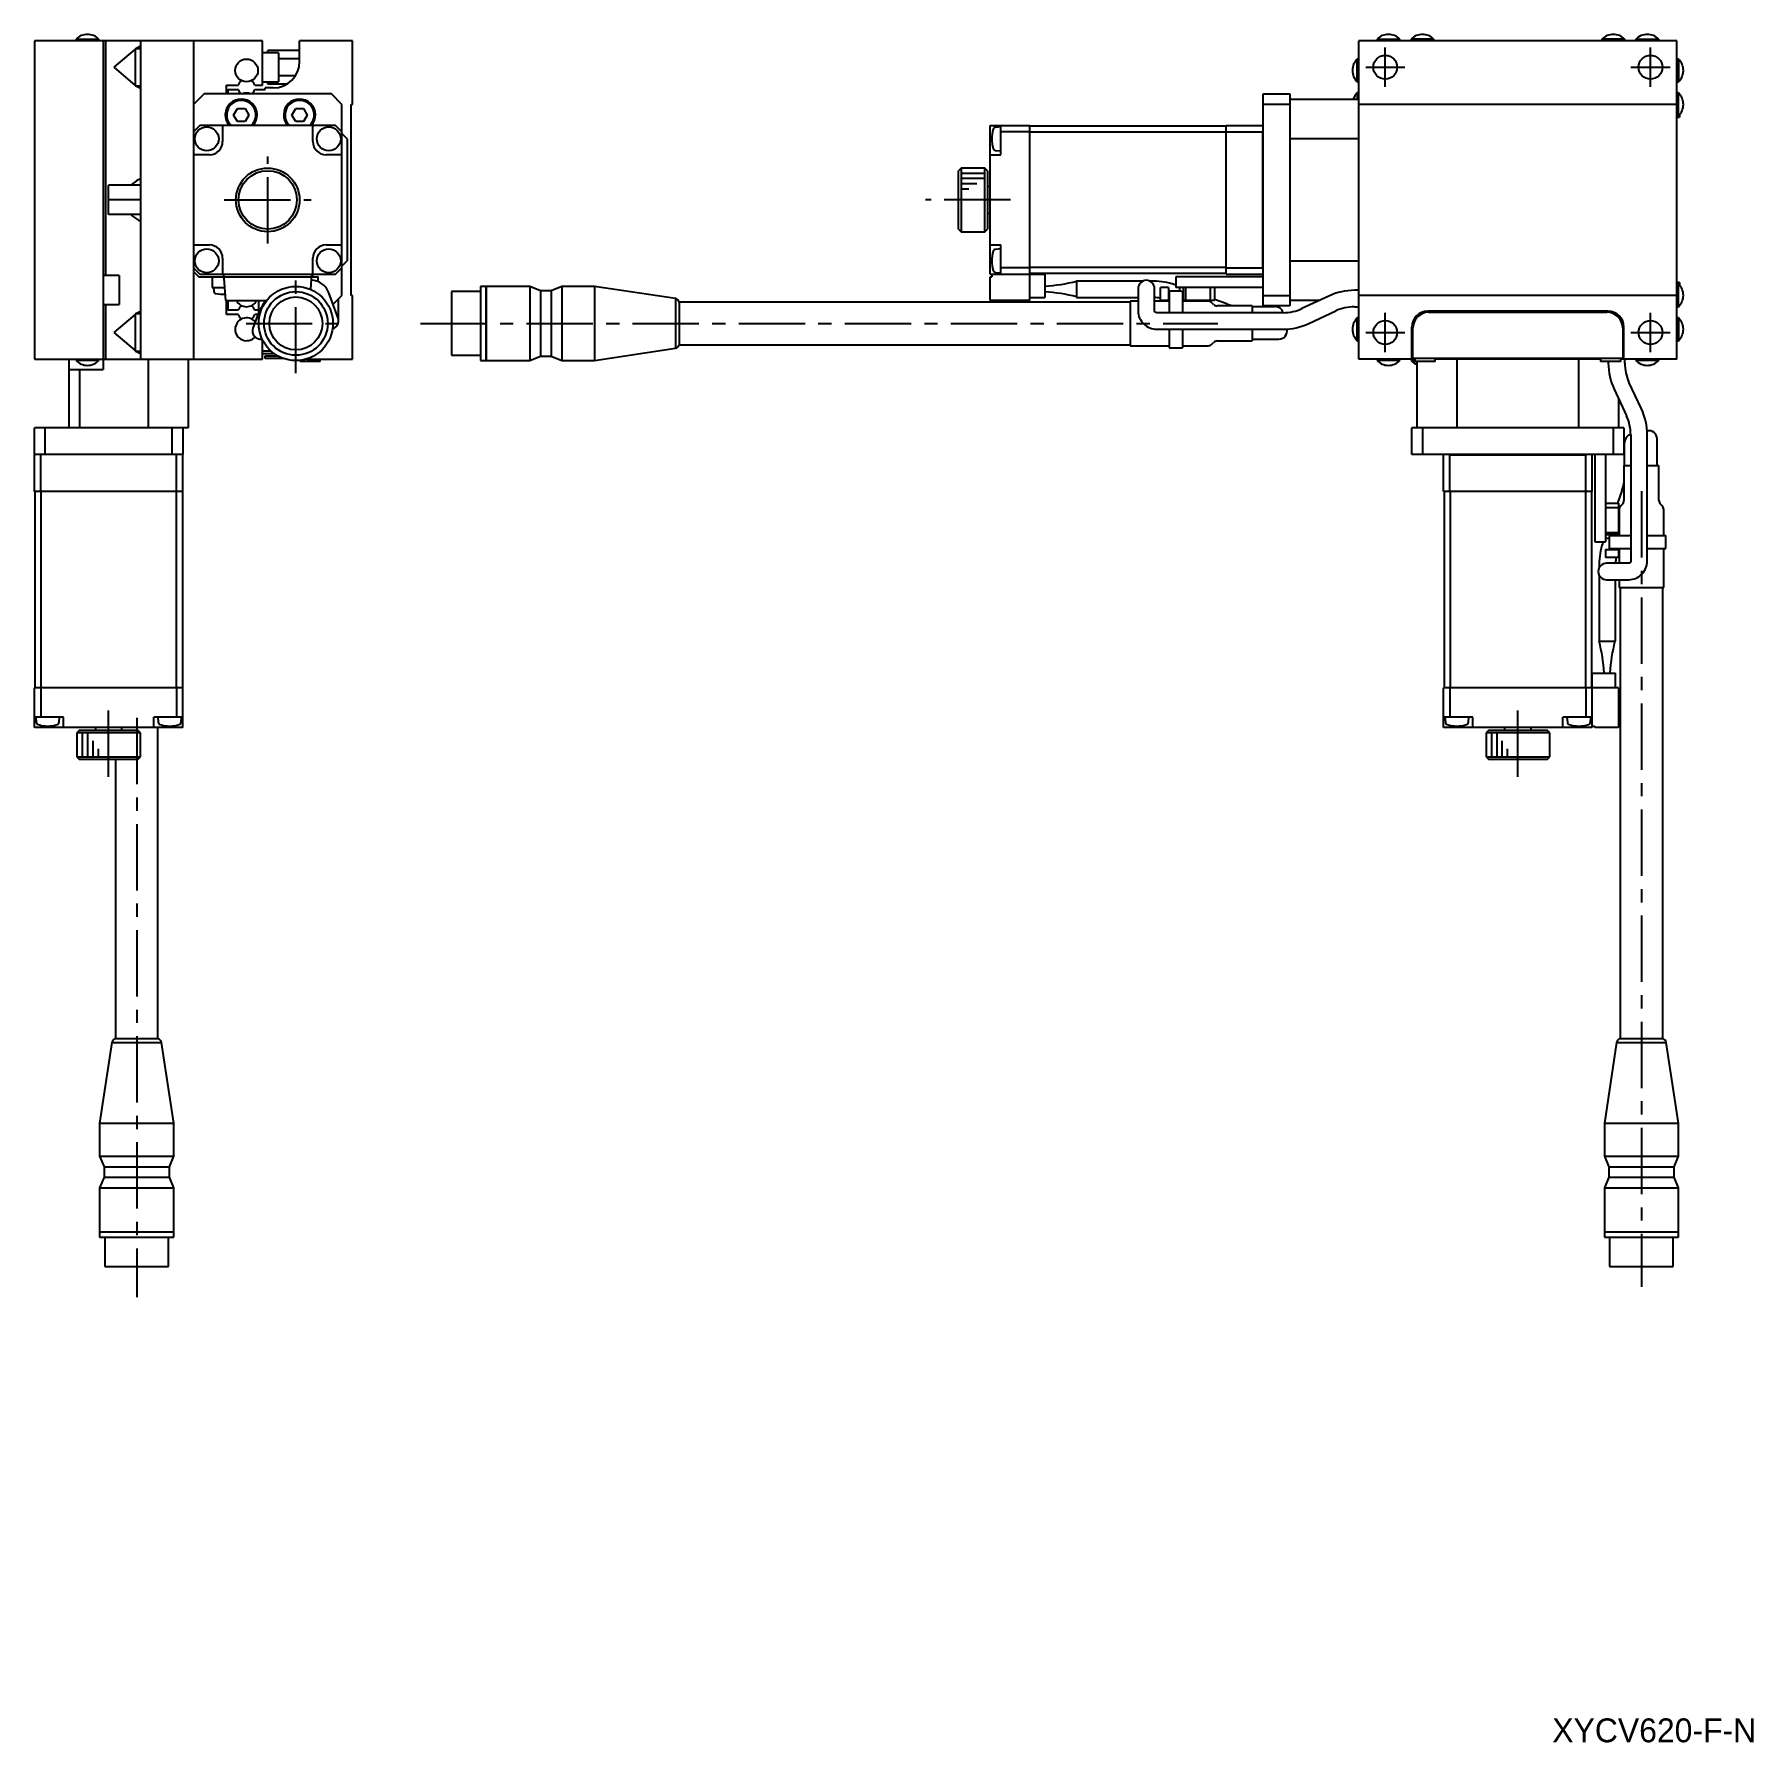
# Model space of a CAD drawing. Extents: x -243 to 411, y 17 to 415.
# Drawn here: x 86.5 to 410.7, y 16.9 to 339 of the extents above; entities that cross this region are included whole.
import ezdxf

# ---------------------------------------------------------------- set-up
doc = ezdxf.new("R2010")
doc.units = 0
doc.header["$LTSCALE"] = 10
doc.linetypes.add('CENTER', pattern=[2, 1.25, -0.25, 0.25, -0.25])
doc.layers.add('1', color=7, linetype='CONTINUOUS')
doc.styles.get("Standard").update_dxf_attribs({"font": 'FGP教科書体NT-M'})

msp = doc.modelspace()

# ---------------------------------------------------------------- linework, layer by layer
at = {"layer": '1', "color": 7, "linetype": 'CONTINUOUS'}
for p, q in [((129.52684, 337.785204), (86.52684, 337.785204)), ((86.52684, 337.785204), (86.52684, 277.785204)), ((94.37684, 338.077451), (98.67684, 338.077451)), ((94.37684, 338.077451), (94.37684, 337.785204)), ((98.67684, 337.785204), (98.67684, 338.077451)), ((99.52684, 337.785204), (99.52684, 275.785204)), ((100.02684, 293.535204), (100.02684, 337.785204)), ((106.52684, 337.785204), (106.52684, 277.785204)), ((116.52684, 337.785204), (116.52684, 277.785204)), ((129.52684, 329.385204), (129.52684, 337.785204)), ((146.52684, 337.785204), (136.52684, 337.785204)), ((136.52684, 333.885204), (136.52684, 337.785204)), ((146.52684, 325.785204), (146.52684, 337.785204)), ((396.240224, 337.785204), (336.240224, 337.785204)), ((336.240224, 277.785204), (336.240224, 337.785204)), ((339.690224, 338.077451), (343.990224, 338.077451)), ((339.690224, 338.077451), (339.690224, 337.785204)), ((343.990224, 337.785204), (343.990224, 338.077451)), ((350.390224, 338.077451), (346.090224, 338.077451)), ((346.090224, 338.077451), (346.090224, 337.785204)), ((350.390224, 337.785204), (350.390224, 338.077451)), ((386.390224, 338.077451), (382.090224, 338.077451)), ((382.090224, 338.077451), (382.090224, 337.785204)), ((386.390224, 337.785204), (386.390224, 338.077451)), ((388.490224, 338.077451), (392.790224, 338.077451)), ((388.490224, 338.077451), (388.490224, 337.785204)), ((392.790224, 337.785204), (392.790224, 338.077451)), ((396.240224, 277.785204), (396.240224, 337.785204)), ((105.527036, 336.191227), (101.52684, 332.785204)), ((106.52684, 336.285204), (105.52684, 336.285204)), ((105.52684, 336.285204), (105.52684, 329.285204)), ((106.40432, 336.685204), (105.655466, 336.285254)), ((106.52684, 336.526861), (106.40432, 336.685204)), ((132.52684, 335.535204), (129.52684, 335.535204)), ((136.52684, 335.96063), (130.52684, 335.96063)), ((130.52684, 335.535204), (130.52684, 335.96063)), ((132.52684, 335.535204), (132.52684, 330.035204)), ((136.52684, 334.372917), (132.52684, 334.372917)), ((335.947976, 330.035204), (335.947976, 334.335204)), ((336.240224, 334.335204), (335.947976, 334.335204)), ((396.532471, 334.335204), (396.240224, 334.335204)), ((396.532471, 334.335204), (396.532471, 330.035204)), ((101.52684, 332.785204), (105.527263, 329.379012)), ((135.742741, 331.19749), (132.52684, 331.19749)), ((105.52684, 329.285204), (106.52684, 329.285204)), ((105.655559, 329.285086), (106.404338, 328.885204)), ((106.404338, 328.885204), (106.52684, 329.043546)), ((118.52684, 327.785204), (116.52684, 325.785204)), ((142.52684, 327.785204), (118.52684, 327.785204)), ((122.72684, 329.385204), (124.99056, 329.385204)), ((122.72684, 327.785204), (122.72684, 329.385204)), ((123.02684, 328.585204), (124.99056, 328.585204)), ((123.02684, 328.585204), (123.02684, 327.785204)), ((128.06312, 329.385204), (129.52684, 329.385204)), ((128.06312, 328.585204), (130.02684, 328.585204)), ((129.52684, 330.035204), (132.52684, 330.035204)), ((130.02684, 328.585204), (130.02684, 328.885204)), ((131.52684, 328.885204), (130.02684, 328.885204)), ((130.52684, 329.609777), (130.52684, 330.035204)), ((134.116611, 329.609777), (130.52684, 329.609777)), ((144.52684, 325.785204), (142.52684, 327.785204)), ((318.240224, 327.785204), (323.240224, 327.785204)), ((318.240224, 287.785204), (318.240224, 327.785204)), ((323.240224, 327.785204), (323.240224, 287.785204)), ((335.947976, 330.035204), (336.240224, 330.035204)), ((335.947976, 327.935204), (335.947976, 326.785204)), ((336.240224, 327.935204), (335.947976, 327.935204)), ((396.240224, 330.035204), (396.532471, 330.035204)), ((396.532471, 327.935204), (396.240224, 327.935204)), ((396.532471, 323.635204), (396.532471, 327.935204)), ((124.083464, 323.785204), (124.805152, 325.035204)), ((124.805152, 325.035204), (126.248528, 325.035204)), ((126.248528, 325.035204), (126.970216, 323.785204)), ((135.083464, 323.785204), (135.805152, 325.035204)), ((135.805152, 325.035204), (137.248528, 325.035204)), ((137.248528, 325.035204), (137.970216, 323.785204)), ((144.52684, 289.785204), (144.52684, 325.785204)), ((146.22684, 325.785204), (146.52684, 325.785204)), ((146.22684, 289.785204), (146.22684, 325.785204)), ((323.240224, 325.785204), (318.240224, 325.785204)), ((323.240224, 326.785204), (336.240224, 326.785204)), ((396.240224, 325.785204), (336.240224, 325.785204)), ((117.72684, 321.785204), (116.52684, 320.585204)), ((143.32684, 321.785204), (117.72684, 321.785204)), ((122.02684, 321.785204), (122.02684, 318.785204)), ((124.805152, 322.535204), (124.083464, 323.785204)), ((126.248528, 322.535204), (124.805152, 322.535204)), ((126.970216, 323.785204), (126.248528, 322.535204)), ((135.805152, 322.535204), (135.083464, 323.785204)), ((137.248528, 322.535204), (135.805152, 322.535204)), ((137.970216, 323.785204), (137.248528, 322.535204)), ((139.02684, 318.785204), (139.02684, 321.785204)), ((144.52684, 320.585204), (143.32684, 321.785204)), ((266.740224, 293.785204), (266.740224, 321.785204)), ((266.740224, 321.785204), (274.240224, 321.785204)), ((268.740224, 321.535204), (267.754944, 321.449003)), ((268.740224, 316.285204), (268.740224, 321.785204)), ((274.240224, 288.785204), (274.240224, 321.785204)), ((311.240224, 321.685204), (274.240224, 321.685204)), ((311.240224, 321.785204), (318.240224, 321.785204)), ((311.240224, 293.785204), (311.240224, 321.785204)), ((396.240224, 323.635204), (396.532471, 323.635204)), ((396.240224, 323.385204), (396.740224, 323.385204)), ((396.740224, 323.859068), (396.740224, 323.385204)), ((145.52684, 319.285204), (144.52684, 320.285204)), ((145.52684, 319.285204), (145.52684, 296.285204)), ((274.240224, 320.585204), (268.740224, 320.585204)), ((311.240224, 320.543782), (274.240224, 320.543782)), ((311.240224, 320.585204), (318.140224, 320.585204)), ((318.140224, 320.585204), (318.240224, 320.685204)), ((318.140224, 294.985204), (318.140224, 320.585204)), ((336.240224, 319.285204), (323.240224, 319.285204)), ((119.52684, 316.285204), (116.52684, 316.285204)), ((144.52684, 316.285204), (141.52684, 316.285204)), ((266.740224, 316.285204), (268.740224, 316.285204)), ((267.754944, 317.121405), (268.740224, 317.035204)), ((106.404322, 311.685204), (106.269654, 311.655186)), ((106.52684, 311.526861), (106.404322, 311.685204)), ((261.240224, 313.785204), (260.740224, 313.285204)), ((260.740224, 302.285204), (260.740224, 313.285204)), ((261.240224, 313.785204), (261.240224, 301.785204)), ((265.740224, 313.785204), (261.240224, 313.785204)), ((265.740224, 301.785204), (265.740224, 313.785204)), ((266.240224, 313.285204), (265.740224, 313.785204)), ((266.240224, 313.285204), (266.240224, 302.285204)), ((106.52684, 310.535204), (100.52684, 310.535204)), ((100.52684, 305.035204), (100.52684, 310.535204)), ((266.740224, 310.285204), (266.240224, 310.285204)), ((106.52684, 307.785204), (100.52684, 307.785204)), ((106.52684, 305.035204), (100.52684, 305.035204)), ((266.240224, 305.285204), (266.740224, 305.285204)), ((106.175696, 303.956185), (106.308701, 303.901926)), ((106.308701, 303.901926), (106.404322, 303.885204)), ((106.404322, 303.885204), (106.52684, 304.043546)), ((260.740224, 302.285204), (261.240224, 301.785204)), ((261.240224, 301.785204), (265.740224, 301.785204)), ((265.740224, 301.785204), (266.240224, 302.285204)), ((116.52684, 299.285204), (119.52684, 299.285204)), ((141.52684, 299.285204), (144.52684, 299.285204)), ((266.740224, 299.285204), (268.740224, 299.285204)), ((268.740224, 298.535204), (267.754944, 298.449003)), ((268.740224, 293.785204), (268.740224, 299.285204)), ((122.02684, 296.785204), (122.02684, 293.785204)), ((139.02684, 293.785204), (139.02684, 296.785204)), ((144.52684, 295.285204), (145.52684, 296.285204)), ((311.240224, 295.026625), (274.240224, 295.026625)), ((323.240224, 296.285204), (336.240224, 296.285204)), ((102.52684, 293.535204), (99.52684, 293.535204)), ((102.52684, 293.535204), (102.52684, 288.035204)), ((116.52684, 294.985204), (117.72684, 293.785204)), ((116.52684, 294.285204), (117.52684, 293.285204)), ((117.52684, 293.285204), (140.02684, 293.285204)), ((117.72684, 293.785204), (143.32684, 293.785204)), ((120.02684, 293.285204), (120.02684, 291.285204)), ((122.62647, 288.785204), (122.27684, 293.785204)), ((138.77684, 293.785204), (138.576655, 290.922477)), ((138.703294, 292.617023), (138.695153, 292.617023)), ((140.02684, 292.361067), (140.02684, 293.285204)), ((143.32684, 293.785204), (144.52684, 294.985204)), ((266.740224, 293.785204), (277.040224, 293.785204)), ((266.740224, 288.785204), (266.740224, 293.285204)), ((266.740224, 293.285204), (267.040224, 293.285204)), ((267.040224, 293.785204), (267.040224, 293.285204)), ((267.754944, 294.121405), (268.740224, 294.035204)), ((274.240224, 294.985204), (268.740224, 294.985204)), ((311.240224, 293.885204), (274.240224, 293.885204)), ((277.040224, 293.785204), (277.040224, 289.385204)), ((283.040224, 292.485204), (283.040224, 289.360204)), ((295.497773, 292.460204), (283.040224, 292.460204)), ((297.576954, 292.460204), (296.856519, 292.460204)), ((301.740224, 291.686151), (301.527287, 291.763653)), ((301.740224, 293.285204), (301.740224, 291.285204)), ((318.240224, 293.285204), (301.740224, 293.285204)), ((311.240224, 294.985204), (318.140224, 294.985204)), ((311.240224, 293.785204), (318.240224, 293.785204)), ((318.240224, 294.885204), (318.140224, 294.985204)), ((396.740224, 292.185204), (396.240224, 292.185204)), ((396.532471, 291.935204), (396.240224, 291.935204)), ((396.532471, 287.635204), (396.532471, 291.935204)), ((396.740224, 292.185204), (396.740224, 291.71134)), ((120.02684, 291.285204), (122.451657, 291.285204)), ((120.27684, 291.285204), (120.336576, 290.602416)), ((122.626474, 288.785204), (130.303255, 288.785204)), ((122.72684, 286.185204), (122.72684, 288.785204)), ((123.02684, 288.785204), (123.02684, 286.985204)), ((128.776841, 288.785204), (128.776841, 286.428303)), ((143.783364, 285.489152), (142.039202, 290.281195)), ((142.835373, 288.093736), (144.52684, 289.785204)), ((143.87684, 284.959021), (143.87684, 289.135204)), ((146.52684, 289.785204), (146.22684, 289.785204)), ((146.52684, 277.785204), (146.52684, 289.785204)), ((165.154435, 290.485202), (165.154435, 278.485206)), ((170.654436, 290.485202), (165.154435, 290.485202)), ((170.654436, 291.485203), (170.654436, 277.485205)), ((171.654438, 291.485203), (170.654436, 291.485203)), ((171.654438, 291.485203), (171.654438, 277.485205)), ((171.704438, 291.485203), (171.654438, 291.435203)), ((171.704438, 291.485203), (171.704438, 277.485205)), ((179.961438, 291.485203), (171.704438, 291.485203)), ((179.961438, 291.485203), (179.961438, 277.485205)), ((181.961438, 290.635204), (179.961438, 291.485203)), ((181.961438, 290.635204), (181.961438, 278.335204)), ((183.961438, 290.635204), (181.961438, 290.635204)), ((185.961438, 291.485203), (183.961438, 290.635204)), ((183.961438, 290.635204), (183.961438, 278.335204)), ((185.961438, 291.485203), (185.961438, 277.485205)), ((192.154437, 291.485203), (185.961438, 291.485203)), ((192.154437, 291.485203), (192.154437, 277.485205)), ((207.38842, 289.169529), (192.154437, 291.485203)), ((207.38842, 289.169529), (207.38842, 279.800878)), ((274.240224, 288.785204), (266.740224, 288.785204)), ((274.240224, 289.385204), (277.040224, 289.385204)), ((283.040224, 289.360204), (294.627146, 289.360204)), ((293.154437, 288.685204), (293.154437, 280.285204)), ((294.627146, 288.685204), (293.154437, 288.685204)), ((294.627146, 291.067023), (294.627146, 286.838406)), ((297.727146, 286.838406), (297.727146, 291.067023)), ((300.490224, 288.685204), (297.727146, 288.685204)), ((298.840224, 288.785204), (298.840224, 291.285204)), ((300.340224, 291.285204), (298.840224, 291.285204)), ((300.490224, 288.785204), (298.840224, 288.785204)), ((300.340224, 291.285204), (300.340224, 288.785204)), ((300.340224, 290.055204), (300.490224, 290.055204)), ((300.490224, 288.855204), (300.340224, 288.855204)), ((302.685099, 290.555204), (300.490224, 290.555204)), ((300.490224, 290.555204), (300.490224, 286.509021)), ((318.240224, 291.285204), (301.740224, 291.285204)), ((302.440224, 291.285204), (302.440224, 290.555204)), ((302.990224, 290.439928), (302.685099, 290.555204)), ((302.990224, 290.439928), (302.990224, 286.509021)), ((303.140224, 288.855204), (302.990224, 288.855204)), ((309.040224, 288.785204), (302.990224, 288.785204)), ((307.840224, 288.685204), (302.990224, 288.685204)), ((303.140224, 291.285204), (303.140224, 288.785204)), ((303.555545, 291.285204), (303.555545, 288.785204)), ((308.222979, 291.285204), (308.222979, 288.785204)), ((309.040224, 291.285204), (309.040224, 288.785204)), ((311.36912, 288.181519), (309.040224, 289.029168)), ((318.240224, 289.785204), (323.240224, 289.785204)), ((328.714808, 288.785204), (323.240224, 288.785204)), ((330.575929, 289.653059), (325.531324, 287.30072)), ((336.240224, 290.735204), (335.45717, 290.735204)), ((396.240224, 289.785204), (336.240224, 289.785204)), ((99.52684, 288.035204), (102.52684, 288.035204)), ((100.02684, 277.785204), (100.02684, 288.035204)), ((105.527059, 286.191244), (101.52684, 282.785204)), ((106.52684, 286.285204), (105.52684, 286.285204)), ((105.52684, 286.285204), (105.52684, 279.285204)), ((106.404322, 286.685204), (105.655635, 286.285376)), ((106.52684, 286.526861), (106.404322, 286.685204)), ((124.99056, 286.185204), (122.72684, 286.185204)), ((124.99056, 286.985204), (123.02684, 286.985204)), ((128.611563, 286.004326), (127.740014, 283.609767)), ((128.776841, 286.985204), (128.06312, 286.985204)), ((128.679372, 286.185204), (128.06312, 286.185204)), ((208.112094, 288.485204), (208.112094, 280.485204)), ((293.154437, 288.485204), (208.112094, 288.485204)), ((297.728554, 286.813738), (297.727146, 286.838406)), ((297.732684, 286.789506), (297.728554, 286.813738)), ((297.73857, 286.768224), (297.732684, 286.789506)), ((297.74573, 286.748993), (297.73857, 286.768224)), ((297.753909, 286.73128), (297.74573, 286.748993)), ((297.762952, 286.714761), (297.753909, 286.73128)), ((297.772753, 286.699236), (297.762952, 286.714761)), ((297.783232, 286.684572), (297.772753, 286.699236)), ((297.794327, 286.67068), (297.783232, 286.684572)), ((297.805984, 286.657499), (297.794327, 286.67068)), ((297.818157, 286.644984), (297.805984, 286.657499)), ((297.830806, 286.6331), (297.818157, 286.644984)), ((297.843895, 286.621824), (297.830806, 286.6331)), ((297.857392, 286.611135), (297.843895, 286.621824)), ((297.871266, 286.601018), (297.857392, 286.611135)), ((297.88549, 286.59146), (297.871266, 286.601018)), ((297.900039, 286.582452), (297.88549, 286.59146)), ((297.914889, 286.573986), (297.900039, 286.582452)), ((297.930017, 286.566054), (297.914889, 286.573986)), ((297.945403, 286.558651), (297.930017, 286.566054)), ((297.961027, 286.551772), (297.945403, 286.558651)), ((297.97687, 286.545414), (297.961027, 286.551772)), ((297.992913, 286.539572), (297.97687, 286.545414)), ((298.00914, 286.534246), (297.992913, 286.539572)), ((298.025534, 286.529431), (298.00914, 286.534246)), ((298.042078, 286.525127), (298.025534, 286.529431)), ((298.058758, 286.521334), (298.042078, 286.525127)), ((298.075556, 286.518048), (298.058758, 286.521334)), ((298.09246, 286.515272), (298.075556, 286.518048)), ((298.109453, 286.513003), (298.09246, 286.515272)), ((298.126521, 286.511243), (298.109453, 286.513003)), ((298.143651, 286.509992), (298.126521, 286.511243)), ((298.160826, 286.509251), (298.143651, 286.509992)), ((298.177146, 286.509021), (298.160826, 286.509251)), ((321.960199, 286.509021), (298.177146, 286.509021)), ((308.861544, 288.078097), (308.547331, 288.392311)), ((316.154437, 287.785204), (309.568651, 287.785204)), ((316.154437, 287.785204), (316.154437, 286.509021)), ((316.154437, 287.671922), (320.49592, 287.671922)), ((323.240224, 287.785204), (318.240224, 287.785204)), ((326.84144, 284.491166), (331.886046, 286.843505)), ((335.45717, 287.635204), (336.240224, 287.635204)), ((335.947976, 281.235204), (335.947976, 285.535204)), ((336.240224, 285.535204), (335.947976, 285.535204)), ((383.240224, 286.785204), (349.240224, 286.785204)), ((349.440224, 286.585204), (383.040224, 286.585204)), ((396.240224, 287.635204), (396.532471, 287.635204)), ((396.532471, 285.535204), (396.240224, 285.535204)), ((396.532471, 285.535204), (396.532471, 281.235204)), ((101.52684, 282.785204), (105.52709, 279.37914)), ((298.177146, 283.409021), (321.960199, 283.409021)), ((300.490224, 283.409021), (300.490224, 279.885204)), ((302.990224, 283.409021), (302.990224, 279.885204)), ((316.154437, 283.409021), (316.154437, 281.185204)), ((346.240224, 277.785204), (346.240224, 283.785204)), ((346.440224, 277.885204), (346.440224, 283.585204)), ((386.040224, 283.585204), (386.040224, 277.885204)), ((386.240224, 277.785204), (386.240224, 283.785204)), ((105.52684, 279.285204), (106.52684, 279.285204)), ((105.655663, 279.285011), (106.404322, 278.885204)), ((106.404322, 278.885204), (106.52684, 279.043546)), ((129.4814, 281.529636), (129.196538, 281.529636)), ((129.52684, 277.785204), (129.52684, 281.433978)), ((131.140692, 279.285204), (129.52684, 279.285204)), ((131.763592, 278.785204), (129.52684, 278.785204)), ((192.154437, 277.485205), (207.38842, 279.800878)), ((208.112094, 280.485204), (293.154437, 280.485204)), ((293.154437, 280.285204), (300.490224, 280.285204)), ((300.490224, 279.885204), (302.990224, 279.885204)), ((302.990224, 280.285204), (307.840224, 280.285204)), ((308.547331, 280.578097), (308.861544, 280.892311)), ((309.568651, 281.185204), (316.154437, 281.185204)), ((316.154437, 281.529636), (321.177146, 281.529636)), ((335.947976, 281.235204), (336.240224, 281.235204)), ((396.240224, 281.235204), (396.532471, 281.235204)), ((86.52684, 277.785204), (129.52684, 277.785204)), ((93.02684, 277.785204), (93.02684, 264.785204)), ((93.02684, 275.785204), (99.52684, 275.785204)), ((94.37684, 277.785204), (94.37684, 277.492956)), ((98.67684, 277.492956), (94.37684, 277.492956)), ((95.02684, 275.785204), (95.02684, 264.785204)), ((98.67684, 277.492956), (98.67684, 277.785204)), ((108.02684, 264.785204), (108.02684, 277.785204)), ((115.52684, 277.785204), (115.52684, 264.785204)), ((130.02684, 277.885204), (130.02684, 278.385204)), ((130.02684, 278.385204), (132.393185, 278.385204)), ((133.494462, 277.885204), (130.02684, 277.885204)), ((136.62684, 277.531069), (136.62684, 277.285204)), ((140.42684, 277.285204), (136.62684, 277.285204)), ((137.85415, 277.785204), (146.52684, 277.785204)), ((140.42684, 277.285204), (140.42684, 277.785204)), ((165.154435, 278.485206), (170.654436, 278.485206)), ((170.654436, 277.485205), (171.654438, 277.485205)), ((171.654438, 277.535205), (171.704438, 277.485205)), ((171.704438, 277.485205), (179.961438, 277.485205)), ((179.961438, 277.485205), (181.961438, 278.335204)), ((181.961438, 278.335204), (183.961438, 278.335204)), ((183.961438, 278.335204), (185.961438, 277.485205)), ((185.961438, 277.485205), (192.154437, 277.485205)), ((346.840224, 277.785204), (336.240224, 277.785204)), ((339.690224, 277.785204), (339.690224, 277.492956)), ((343.990224, 277.492956), (339.690224, 277.492956)), ((343.990224, 277.492956), (343.990224, 277.785204)), ((346.090224, 277.785204), (346.090224, 277.492956)), ((346.090224, 277.492956), (346.840224, 277.492956)), ((346.240224, 278.385204), (346.440224, 278.385204)), ((386.040224, 277.885204), (346.440224, 277.885204)), ((346.840224, 277.885204), (346.840224, 277.285204)), ((350.640224, 277.285204), (346.840224, 277.285204)), ((347.240224, 264.785204), (347.240224, 277.285204)), ((350.640224, 277.285204), (350.640224, 277.885204)), ((381.840224, 277.785204), (350.640224, 277.785204)), ((354.740224, 277.785204), (354.740224, 264.785204)), ((360.740224, 277.785204), (360.740224, 277.885204)), ((371.740224, 277.785204), (371.740224, 277.885204)), ((377.740224, 264.785204), (377.740224, 277.785204)), ((381.840224, 277.885204), (381.840224, 277.285204)), ((385.640224, 277.285204), (381.840224, 277.285204)), ((383.290224, 277.285204), (383.290224, 277.00215)), ((385.640224, 277.285204), (385.640224, 277.885204)), ((396.240224, 277.785204), (385.640224, 277.785204)), ((386.040224, 278.385204), (386.240224, 278.385204)), ((386.390224, 277.00215), (386.390224, 277.785204)), ((388.490224, 277.785204), (388.490224, 277.492956)), ((392.790224, 277.492956), (388.490224, 277.492956)), ((392.790224, 277.492956), (392.790224, 277.785204)), ((389.534261, 268.38642), (387.181923, 273.431026)), ((384.372369, 272.12091), (386.724707, 267.076304)), ((385.240224, 270.259789), (385.240224, 264.785204)), ((86.52684, 259.785204), (86.52684, 264.785204)), ((115.52684, 264.785204), (86.52684, 264.785204)), ((88.52684, 264.785204), (88.52684, 259.785204)), ((112.52684, 259.785204), (112.52684, 264.785204)), ((114.52684, 264.785204), (114.52684, 259.785204)), ((346.240224, 259.785204), (346.240224, 264.785204)), ((386.240224, 264.785204), (346.240224, 264.785204)), ((348.240224, 264.785204), (348.240224, 259.785204)), ((384.240224, 259.785204), (384.240224, 264.785204)), ((386.240224, 264.785204), (386.240224, 259.785204)), ((387.516406, 263.505179), (387.516406, 239.722126)), ((390.616406, 239.722126), (390.616406, 263.505179)), ((392.495792, 257.699417), (392.495792, 262.722126)), ((86.62684, 259.785204), (86.52684, 259.685204)), ((114.52684, 259.785204), (86.52684, 259.785204)), ((86.52684, 252.785204), (86.52684, 259.685204)), ((87.72684, 252.785204), (87.72684, 259.785204)), ((113.32684, 252.785204), (113.32684, 259.785204)), ((114.52684, 259.685204), (114.42684, 259.785204)), ((114.52684, 252.785204), (114.52684, 259.685204)), ((386.240224, 259.785204), (346.240224, 259.785204)), ((352.240224, 252.785204), (352.240224, 259.785204)), ((353.440224, 259.685204), (353.340224, 259.785204)), ((353.440224, 252.785204), (353.440224, 259.685204)), ((379.040224, 259.685204), (353.440224, 259.685204)), ((379.140224, 259.785204), (379.040224, 259.685204)), ((379.040224, 252.785204), (379.040224, 259.685204)), ((380.240224, 252.785204), (380.240224, 259.785204)), ((380.740224, 259.785204), (380.740224, 243.285204)), ((382.740224, 259.785204), (382.740224, 243.285204)), ((386.353506, 257.699417), (386.353506, 262.040901)), ((386.240224, 257.699417), (387.516406, 257.699417)), ((386.240224, 257.699417), (386.240224, 251.113631)), ((390.616406, 257.699417), (392.840224, 257.699417)), ((392.840224, 251.113631), (392.840224, 257.699417)), ((385.843908, 252.9141), (384.996259, 250.585204)), ((114.52684, 252.785204), (86.52684, 252.785204)), ((86.62684, 252.785204), (86.62684, 215.785204)), ((87.768261, 252.785204), (87.768261, 215.785204)), ((113.285418, 252.785204), (113.285418, 215.785204)), ((114.42684, 252.785204), (114.42684, 215.785204)), ((380.240224, 252.785204), (352.240224, 252.785204)), ((352.340224, 252.785204), (352.340224, 215.785204)), ((353.481645, 252.785204), (353.481645, 215.785204)), ((378.998802, 252.785204), (378.998802, 215.785204)), ((380.140224, 252.785204), (380.140224, 215.785204)), ((382.740224, 250.585204), (385.240224, 250.585204)), ((382.740224, 249.767959), (385.240224, 249.767959)), ((385.240224, 250.585204), (385.240224, 244.535204)), ((385.94733, 250.406524), (385.633117, 250.092311)), ((393.44733, 250.092311), (393.133117, 250.406524)), ((385.340224, 249.385204), (385.340224, 244.535204)), ((393.740224, 244.535204), (393.740224, 249.385204)), ((380.740224, 243.285204), (382.740224, 243.285204)), ((382.339277, 243.285204), (382.261774, 243.072267)), ((382.740224, 245.100525), (385.240224, 245.100525)), ((382.740224, 244.685204), (385.240224, 244.685204)), ((382.740224, 243.985204), (383.470224, 243.985204)), ((383.585499, 244.535204), (383.470224, 244.230079)), ((383.470224, 244.230079), (383.470224, 242.035204)), ((383.585499, 244.535204), (387.516406, 244.535204)), ((385.170224, 244.685204), (385.170224, 244.535204)), ((390.616406, 244.535204), (394.140224, 244.535204)), ((394.140224, 242.035204), (394.140224, 244.535204)), ((382.740224, 241.885204), (385.240224, 241.885204)), ((382.740224, 241.885204), (382.740224, 240.385204)), ((385.240224, 240.385204), (382.740224, 240.385204)), ((383.470224, 242.035204), (387.516406, 242.035204)), ((383.970224, 241.885204), (383.970224, 242.035204)), ((385.170224, 242.035204), (385.170224, 241.885204)), ((385.240224, 242.035204), (385.240224, 240.385204)), ((385.340224, 242.035204), (385.340224, 239.272126)), ((390.616406, 242.035204), (394.140224, 242.035204)), ((393.740224, 234.699417), (393.740224, 242.035204)), ((381.565224, 239.121934), (381.565224, 238.401499)), ((381.565224, 237.042753), (381.565224, 224.585204)), ((387.187021, 239.272126), (382.958404, 239.272126)), ((387.211689, 239.273535), (387.187021, 239.272126)), ((387.235921, 239.277665), (387.211689, 239.273535)), ((387.257203, 239.28355), (387.235921, 239.277665)), ((387.276434, 239.29071), (387.257203, 239.28355)), ((387.294148, 239.298889), (387.276434, 239.29071)), ((387.310666, 239.307932), (387.294148, 239.298889)), ((387.326192, 239.317733), (387.310666, 239.307932)), ((387.340856, 239.328212), (387.326192, 239.317733)), ((387.354747, 239.339307), (387.340856, 239.328212)), ((387.367928, 239.350964), (387.354747, 239.339307)), ((387.380444, 239.363137), (387.367928, 239.350964)), ((387.392327, 239.375786), (387.380444, 239.363137)), ((387.403604, 239.388875), (387.392327, 239.375786)), ((387.414293, 239.402372), (387.403604, 239.388875)), ((387.42441, 239.416246), (387.414293, 239.402372)), ((387.433967, 239.430471), (387.42441, 239.416246)), ((387.442975, 239.445019), (387.433967, 239.430471)), ((387.451441, 239.459869), (387.442975, 239.445019)), ((387.459373, 239.474997), (387.451441, 239.459869)), ((387.466776, 239.490383), (387.459373, 239.474997)), ((387.473655, 239.506007), (387.466776, 239.490383)), ((387.480014, 239.52185), (387.473655, 239.506007)), ((387.485855, 239.537893), (387.480014, 239.52185)), ((387.491182, 239.55412), (387.485855, 239.537893)), ((387.495996, 239.570514), (387.491182, 239.55412)), ((387.5003, 239.587058), (387.495996, 239.570514)), ((387.504094, 239.603738), (387.5003, 239.587058)), ((387.507379, 239.620536), (387.504094, 239.603738)), ((387.510156, 239.63744), (387.507379, 239.620536)), ((387.512424, 239.654433), (387.510156, 239.63744)), ((387.514184, 239.671501), (387.512424, 239.654433)), ((387.515435, 239.688631), (387.514184, 239.671501)), ((387.516176, 239.705806), (387.515435, 239.688631)), ((387.516406, 239.722126), (387.516176, 239.705806)), ((382.958404, 236.172126), (387.187021, 236.172126)), ((384.665224, 224.585204), (384.665224, 236.172126)), ((385.340224, 236.172126), (385.340224, 234.699417)), ((385.340224, 234.699417), (393.740224, 234.699417)), ((385.540224, 234.699417), (385.540224, 149.657074)), ((393.540224, 149.657074), (393.540224, 234.699417)), ((381.540224, 224.585204), (384.665224, 224.585204)), ((380.240224, 218.585204), (384.640224, 218.585204)), ((380.240224, 208.285204), (380.240224, 218.585204)), ((384.640224, 215.785204), (384.640224, 218.585204)), ((86.52684, 208.285204), (86.52684, 215.785204)), ((114.52684, 215.785204), (86.52684, 215.785204)), ((87.72684, 215.785204), (87.72684, 210.285204)), ((113.32684, 215.785204), (113.32684, 210.285204)), ((114.52684, 208.285204), (114.52684, 215.785204)), ((385.240224, 215.785204), (352.240224, 215.785204)), ((352.240224, 208.285204), (352.240224, 215.785204)), ((353.440224, 215.785204), (353.440224, 210.285204)), ((379.040224, 215.785204), (379.040224, 210.285204)), ((385.240224, 215.785204), (385.240224, 208.285204)), ((92.02684, 210.285204), (86.52684, 210.285204)), ((114.52684, 208.285204), (86.52684, 208.285204)), ((86.77684, 210.285204), (86.86304, 209.299924)), ((91.190639, 209.299924), (91.27684, 210.285204)), ((92.02684, 208.285204), (92.02684, 210.285204)), ((95.02684, 207.785204), (94.52684, 207.285204)), ((95.02684, 207.785204), (106.02684, 207.785204)), ((98.02684, 208.285204), (98.02684, 207.785204)), ((103.02684, 207.785204), (103.02684, 208.285204)), ((106.52684, 207.285204), (106.02684, 207.785204)), ((109.02684, 208.285204), (109.02684, 210.285204)), ((114.52684, 210.285204), (109.02684, 210.285204)), ((109.77684, 210.285204), (109.86304, 209.299924)), ((109.82684, 149.657074), (109.82684, 208.285204)), ((114.190639, 209.299924), (114.27684, 210.285204)), ((357.740224, 210.285204), (352.240224, 210.285204)), ((380.240224, 208.285204), (352.240224, 208.285204)), ((352.490224, 210.285204), (352.576425, 209.299924)), ((356.904023, 209.299924), (356.990224, 210.285204)), ((357.740224, 208.285204), (357.740224, 210.285204)), ((360.740224, 207.785204), (360.240224, 207.285204)), ((360.740224, 207.785204), (371.740224, 207.785204)), ((363.740224, 208.285204), (363.740224, 207.785204)), ((368.740224, 207.785204), (368.740224, 208.285204)), ((372.240224, 207.285204), (371.740224, 207.785204)), ((374.740224, 208.285204), (374.740224, 210.285204)), ((380.240224, 210.285204), (374.740224, 210.285204)), ((375.490224, 210.285204), (375.576425, 209.299924)), ((379.904023, 209.299924), (379.990224, 210.285204)), ((380.240224, 208.585204), (380.740224, 208.585204)), ((380.740224, 208.285204), (380.740224, 208.585204)), ((385.240224, 208.285204), (380.740224, 208.285204)), ((94.52684, 207.285204), (94.52684, 202.785204)), ((106.52684, 207.285204), (94.52684, 207.285204)), ((106.52684, 202.785204), (106.52684, 207.285204)), ((372.240224, 207.285204), (360.240224, 207.285204)), ((360.240224, 207.285204), (360.240224, 202.785204)), ((372.240224, 202.785204), (372.240224, 207.285204)), ((94.52684, 202.785204), (95.02684, 202.285204)), ((94.52684, 202.785204), (106.52684, 202.785204)), ((106.02684, 202.285204), (95.02684, 202.285204)), ((101.82684, 202.285204), (101.82684, 149.657074)), ((106.02684, 202.285204), (106.52684, 202.785204)), ((360.240224, 202.785204), (372.240224, 202.785204)), ((360.240224, 202.785204), (360.740224, 202.285204)), ((371.740224, 202.285204), (360.740224, 202.285204)), ((371.740224, 202.285204), (372.240224, 202.785204)), ((101.82684, 149.657074), (109.82684, 149.657074)), ((385.540224, 149.657074), (393.540224, 149.657074)), ((101.142514, 148.9334), (98.826841, 133.699417)), ((101.142514, 148.9334), (110.511165, 148.9334)), ((112.826839, 133.699417), (110.511165, 148.9334)), ((384.855898, 148.9334), (382.540225, 133.699417)), ((384.855898, 148.9334), (394.224549, 148.9334)), ((396.540223, 133.699417), (394.224549, 148.9334)), ((98.826841, 133.699417), (112.826839, 133.699417)), ((98.826841, 133.699417), (98.826841, 127.506418)), ((112.826839, 127.506418), (112.826839, 133.699417)), ((382.540225, 133.699417), (396.540223, 133.699417)), ((382.540225, 133.699417), (382.540225, 127.506418)), ((396.540223, 127.506418), (396.540223, 133.699417)), ((98.826841, 127.506418), (112.826839, 127.506418)), ((98.826841, 127.506418), (99.67684, 125.506418)), ((111.97684, 125.506418), (112.826839, 127.506418)), ((382.540225, 127.506418), (396.540223, 127.506418)), ((382.540225, 127.506418), (383.390224, 125.506418)), ((395.690224, 125.506418), (396.540223, 127.506418)), ((99.67684, 123.506418), (98.826841, 121.506418)), ((99.67684, 125.506418), (111.97684, 125.506418)), ((99.67684, 125.506418), (99.67684, 123.506418)), ((99.67684, 123.506418), (111.97684, 123.506418)), ((111.97684, 123.506418), (111.97684, 125.506418)), ((112.826839, 121.506418), (111.97684, 123.506418)), ((383.390224, 123.506418), (382.540225, 121.506418)), ((383.390224, 125.506418), (395.690224, 125.506418)), ((383.390224, 125.506418), (383.390224, 123.506418)), ((383.390224, 123.506418), (395.690224, 123.506418)), ((395.690224, 123.506418), (395.690224, 125.506418)), ((396.540223, 121.506418), (395.690224, 123.506418)), ((98.826841, 121.506418), (112.826839, 121.506418)), ((98.826841, 121.506418), (98.826841, 113.249418)), ((112.826839, 113.249418), (112.826839, 121.506418)), ((382.540225, 121.506418), (396.540223, 121.506418)), ((382.540225, 121.506418), (382.540225, 113.249418)), ((396.540223, 113.249418), (396.540223, 121.506418)), ((98.826841, 113.249418), (112.826839, 113.249418)), ((98.826841, 113.249418), (98.876841, 113.199418)), ((98.826841, 113.199418), (112.826839, 113.199418)), ((98.826841, 113.199418), (98.826841, 112.199416)), ((98.826841, 112.199416), (112.826839, 112.199416)), ((99.826842, 112.199416), (99.826842, 106.699415)), ((111.826838, 106.699415), (111.826838, 112.199416)), ((112.776839, 113.199418), (112.826839, 113.249418)), ((112.826839, 112.199416), (112.826839, 113.199418)), ((382.540225, 113.249418), (396.540223, 113.249418)), ((382.540225, 113.249418), (382.590225, 113.199418)), ((382.540225, 113.199418), (396.540223, 113.199418)), ((382.540225, 113.199418), (382.540225, 112.199416)), ((382.540225, 112.199416), (396.540223, 112.199416)), ((383.540226, 112.199416), (383.540226, 106.699415)), ((395.540222, 106.699415), (395.540222, 112.199416)), ((396.490223, 113.199418), (396.540223, 113.249418)), ((396.540223, 112.199416), (396.540223, 113.199418)), ((99.826842, 106.699415), (111.826838, 106.699415)), ((383.540226, 106.699415), (395.540222, 106.699415))]:
    msp.add_line(p, q, dxfattribs=at)
at = {"layer": '1', "color": 4, "linetype": 'CENTER'}
for p, q in [((341.240224, 329.085204), (341.240224, 336.485204)), ((391.240224, 329.085204), (391.240224, 336.485204)), ((337.540224, 332.785204), (344.940224, 332.785204)), ((387.540224, 332.785204), (394.940224, 332.785204)), ((130.52684, 299.585204), (130.52684, 315.985204)), ((122.32684, 307.785204), (138.72684, 307.785204)), ((270.587255, 307.785204), (254.575907, 307.785204)), ((135.82684, 275.085205), (135.82684, 293.885203)), ((341.240224, 279.085204), (341.240224, 286.485204)), ((391.240224, 279.085204), (391.240224, 286.485204)), ((126.426841, 284.485204), (145.226839, 284.485204)), ((159.329269, 284.485204), (309.696714, 284.485204)), ((337.540224, 282.785204), (344.940224, 282.785204)), ((387.540224, 282.785204), (394.940224, 282.785204)), ((389.540224, 252.84231), (389.540224, 102.84231)), ((100.52684, 198.997869), (100.52684, 212.050598)), ((366.240224, 198.997869), (366.240224, 212.050598)), ((105.82684, 210.108991), (105.82684, 100.882079))]:
    msp.add_line(p, q, dxfattribs=at)
at = {"layer": '1', "color": 9, "linetype": 'CONTINUOUS'}
for p, q in [((265.740224, 312.785204), (261.240224, 312.785204)), ((265.740224, 311.785204), (261.240224, 311.785204)), ((264.240224, 310.785204), (261.240224, 310.785204)), ((262.740224, 309.785204), (261.240224, 309.785204)), ((95.52684, 207.285204), (95.52684, 202.785204)), ((96.52684, 207.285204), (96.52684, 202.785204)), ((97.52684, 205.785204), (97.52684, 202.785204)), ((98.52684, 204.285204), (98.52684, 202.785204)), ((361.240224, 207.285204), (361.240224, 202.785204)), ((362.240224, 207.285204), (362.240224, 202.785204)), ((363.240224, 205.785204), (363.240224, 202.785204)), ((364.240224, 204.285204), (364.240224, 202.785204))]:
    msp.add_line(p, q, dxfattribs=at)
at = {"layer": '1', "color": 7, "linetype": 'CONTINUOUS'}
for centre, radius in [((126.52684, 332.185204), 2.15), ((341.240224, 332.785204), 2.25), ((391.240224, 332.785204), 2.25), ((119.02684, 319.285204), 2.25), ((142.02684, 319.285204), 2.25), ((130.52684, 307.785204), 6), ((130.52684, 307.785204), 5.5), ((119.02684, 296.285204), 2.25), ((142.02684, 296.285204), 2.25), ((135.82684, 284.485204), 6.999999), ((135.82684, 284.485204), 5.999998), ((135.82684, 284.485204), 5), ((341.240224, 282.785204), 2.25), ((391.240224, 282.785204), 2.25)]:
    msp.add_circle(centre, radius, dxfattribs=at)
for centre, radius, start, end in [((96.52684, 335.985204), 3, 44.220044, 135.779956), ((341.840224, 335.985204), 3, 44.220044, 135.779956), ((348.240224, 335.985204), 3, 44.220044, 135.779956), ((384.240224, 335.985204), 3, 44.220044, 135.779956), ((390.640224, 335.985204), 3, 44.220044, 135.779956), ((131.52684, 333.885204), 5, 270, 0), ((338.040224, 332.185204), 3, 134.220044, 225.779956), ((394.440224, 332.185204), 3, 314.220044, 45.779956), ((126.52684, 328.985204), 1.5875, 126.779043, 165.405971), ((126.52684, 328.985204), 1.5875, 194.594029, 229.104554), ((126.52684, 325.785204), 2.15, 68.471096, 111.528904), ((126.52684, 328.985204), 1.5875, 14.594028, 53.220956), ((126.52684, 328.985204), 1.5875, 310.895446, 345.405971), ((338.040224, 325.785204), 3, 134.220044, 160.528779), ((394.440224, 325.785204), 3, 314.220044, 45.779956), ((125.52684, 323.785204), 3, 318.189685, 221.810315), ((125.52684, 323.785204), 2.75, 313.341758, 226.658242), ((136.52684, 323.785204), 3, 318.189685, 221.810315), ((136.52684, 323.785204), 2.75, 313.341758, 226.658242), ((273.040224, 319.285204), 6, 162.370845, 197.629155), ((267.798522, 320.950906), 0.5, 95, 162.370845), ((119.52684, 318.785204), 2.5, 270, 0), ((141.52684, 318.785204), 2.5, 180, 270), ((267.798522, 317.619502), 0.5, 197.629155, 265), ((110.538735, 304.003823), 8.761758, 119.15934915, 131.79925933), ((111.351715, 312.593533), 10.069506, 228.64723487, 239.06742217), ((119.52684, 296.785204), 2.5, 0, 90), ((141.52684, 296.785204), 2.5, 90, 180), ((267.798522, 297.950906), 0.5, 95, 162.370845), ((273.040224, 296.285204), 6, 162.370845, 197.629155), ((138.703294, 289.067023), 3.55, 20, 90), ((136.52684, 291.785204), 2.75, 33.055731, 36.052353), ((136.52684, 291.785204), 3, 30, 41.810315), ((267.798522, 294.619502), 0.5, 197.629155, 265), ((275.583572, 320.395781), 28.889479, 272.890166, 284.957921), ((296.177146, 291.067023), 1.55, 0, 180), ((297.576954, 280.910204), 11.55, 70, 90), ((394.440224, 289.785204), 3, 314.220044, 45.779956), ((120.834673, 290.645994), 0.5, 185, 254.637451), ((122.02684, 294.985204), 5, 254.637451, 275.898938), ((126.52684, 289.785204), 2.15, 207.717748, 332.282252), ((138.055473, 282.567023), 10.05, 141.776955, 160), ((207.154436, 288.197287), 1.000002, 16.733256, 76.468302), ((275.626321, 261.846866), 28.615444, 74.984078, 87.167835), ((297.576954, 280.910204), 8.45, 81.402084, 88.98156), ((305.740224, 291.355204), 3.3, 213.55731, 218.01228), ((307.840224, 287.685204), 1, 45, 90), ((335.45717, 279.185204), 11.55, 90, 115), ((126.52684, 283.385204), 2.15, 40.362262, 318.260439), ((126.52684, 286.585204), 1.5875, 126.779043, 165.405971), ((126.52684, 286.585204), 1.5875, 194.594028, 233.220956), ((126.52684, 286.585204), 1.5875, 14.594029, 53.220957), ((126.52684, 286.585204), 1.5875, 306.779043, 345.405971), ((142.32684, 284.959021), 1.55, 285.944444, 20), ((298.11674, 286.898612), 3.490114, 180.988424, 270.991701), ((309.568651, 288.785204), 1, 225, 270), ((314.25919, 296.121922), 8.45, 250, 260.607608), ((320.49592, 286.121922), 1.55, 14.465244, 90), ((321.960199, 294.959021), 8.45, 270, 295), ((335.45717, 279.185204), 8.45, 90, 115), ((338.040224, 283.385204), 3, 134.220044, 225.779956), ((349.240224, 283.785204), 3, 90, 180), ((349.440224, 283.585204), 3, 90, 180), ((383.040224, 283.585204), 3, 0, 90), ((383.240224, 283.785204), 3, 0, 90), ((394.440224, 283.385204), 3, 314.220044, 45.779956), ((129.196538, 283.079636), 1.55, 160, 280.166304), ((321.177146, 283.079636), 1.55, 270, 13.135679), ((321.960199, 294.959021), 11.55, 270, 295), ((207.154436, 280.773121), 1.000002, 283.531698, 343.266744), ((307.840224, 281.285204), 1, 270, 315), ((309.568651, 280.185204), 1, 90, 135), ((96.52684, 279.585204), 3, 224.220044, 315.779956), ((341.840224, 279.585204), 3, 224.220044, 315.779956), ((348.240224, 279.585204), 3, 224.220044, 250.528779), ((394.840224, 277.00215), 11.55, 180, 205), ((394.840224, 277.00215), 8.45, 180, 205), ((390.640224, 279.585204), 3, 224.220044, 315.779956), ((379.066406, 263.505179), 8.45, 0, 25), ((379.066406, 263.505179), 11.55, 0, 25), ((387.903506, 262.040901), 1.55, 104.465244, 180), ((390.945792, 262.722126), 1.55, 0, 103.135679), ((377.903506, 255.80417), 8.45, 340, 350.607608), ((386.340224, 249.385204), 1, 135, 180), ((385.240224, 251.113631), 1, 315, 0), ((393.840224, 251.113631), 1, 180, 225), ((392.740224, 249.385204), 1, 0, 45), ((382.670224, 247.285204), 3.3, 303.55731, 308.01228), ((393.115224, 239.121934), 11.55, 160, 180), ((393.115224, 239.121934), 8.45, 171.402084, 178.98156), ((382.958404, 237.722126), 1.55, 90, 270), ((387.126815, 239.661721), 3.490114, 270.988424, 0.991701), ((353.629646, 217.128553), 28.889479, 2.890166, 14.957921), ((412.178561, 217.171301), 28.615444, 164.984078, 177.167835), ((87.361138, 209.343502), 0.5, 185, 252.370845), ((89.02684, 214.585204), 6, 252.370845, 287.629155), ((90.692541, 209.343502), 0.5, 287.629155, 355), ((110.361138, 209.343502), 0.5, 185, 252.370845), ((112.02684, 214.585204), 6, 252.370845, 287.629155), ((113.692541, 209.343502), 0.5, 287.629155, 355), ((353.074522, 209.343502), 0.5, 185, 252.370845), ((354.740224, 214.585204), 6, 252.370845, 287.629155), ((356.405926, 209.343502), 0.5, 287.629155, 355), ((376.074522, 209.343502), 0.5, 185, 252.370845), ((377.740224, 214.585204), 6, 252.370845, 287.629155), ((379.405926, 209.343502), 0.5, 287.629155, 355), ((102.114757, 148.699416), 1.000002, 106.733256, 166.468302), ((109.538923, 148.699416), 1.000002, 13.531698, 73.266744), ((385.828141, 148.699416), 1.000002, 106.733256, 166.468302), ((393.252307, 148.699416), 1.000002, 13.531698, 73.266744)]:
    msp.add_arc(centre, radius, start, end, dxfattribs=at)

# ---------------------------------------------------------------- texts
at = {"layer": '1', "color": 7}
msp.add_text('XYCV620-F-N', height=4.5, dxfattribs=at).set_placement((372.721875, 16.993359))

doc.saveas('drawing.dxf')
